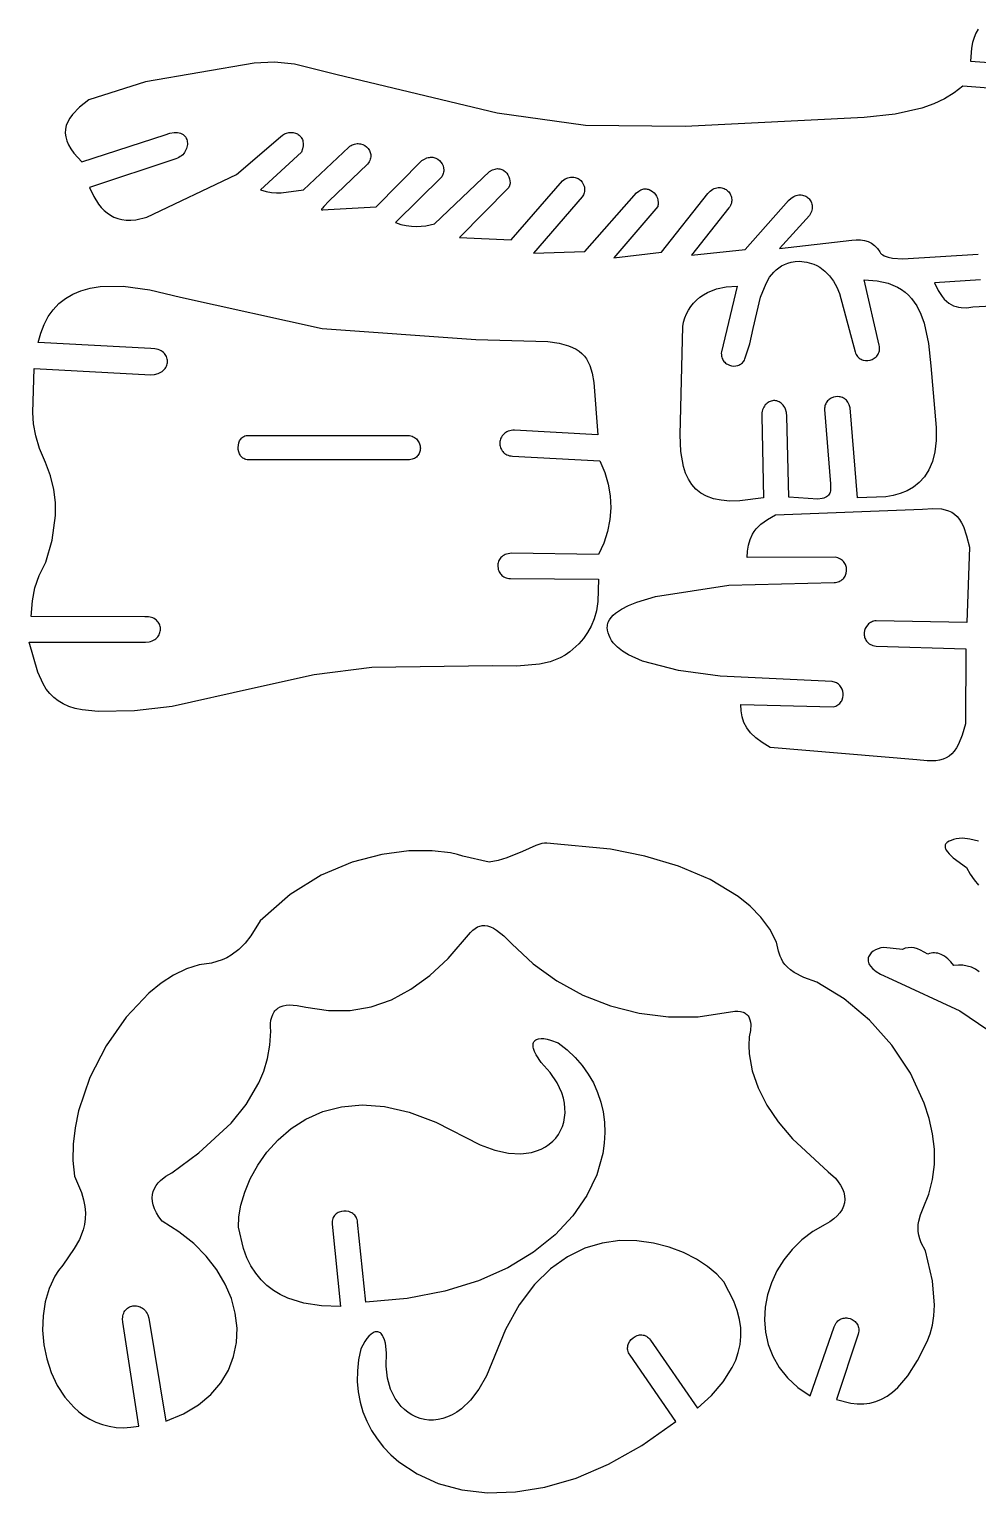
# Model space of a CAD drawing. Extents: x 5 to 541, y 7 to 207.
# Drawn here: x 5.4 to 128.4, y 14.9 to 204.8 of the extents above; entities that cross this region are included whole.
import ezdxf

# ---------------------------------------------------------------- set-up
doc = ezdxf.new("R2010")
doc.units = 0
doc.layers.add('DEFAULT', color=7, linetype='CONTINUOUS')

msp = doc.modelspace()

# ---------------------------------------------------------------- linework, layer by layer
at = {"layer": 'DEFAULT', "color": 0}
for points in [[(128.484674, 204.777363), (128.189916, 204.269724), (127.945354, 203.691091), (127.752845, 203.039268), (127.614245, 202.312061), (127.506201, 200.622711), (137.694705, 199.885194)], [(137.068207, 196.584605), (126.512814, 197.398005), (125.383826, 196.518578), (124.117983, 195.754995), (122.716014, 195.102164), (121.178648, 194.554993), (117.700643, 193.75727), (113.6898, 193.321093), (90.499212, 192.149483), (77.548502, 192.277707), (66.120151, 193.885048), (45.370115, 198.863585), (39.813347, 200.258047), (37.221688, 200.51543), (34.572187, 200.37619), (20.511854, 197.948334), (13.129895, 195.619088), (11.917838, 194.671508), (11.007136, 193.725239), (10.66685, 193.249901), (10.404371, 192.771654), (10.220523, 192.289422), (10.116128, 191.802125), (10.092008, 191.308685), (10.148987, 190.808024), (10.287888, 190.299063), (10.509533, 189.780724), (10.814745, 189.251929), (11.204347, 188.711598), (12.240013, 187.592017), (23.042915, 191.097711), (23.657324, 191.290854), (24.194853, 191.377245), (24.435233, 191.384087), (24.656927, 191.368656), (24.860114, 191.332421), (25.04497, 191.276855), (25.211675, 191.203429), (25.360406, 191.113614), (25.491341, 191.008881), (25.604658, 190.890701), (25.700535, 190.760547), (25.77915, 190.619888), (25.840681, 190.470197), (25.885305, 190.312945), (25.913202, 190.149602), (25.924549, 189.981641), (25.919524, 189.810531), (25.898304, 189.637746), (25.861069, 189.464755), (25.807995, 189.293031), (25.655045, 188.959265), (25.555525, 188.800167), (25.440878, 188.64822), (25.311283, 188.504895), (25.166918, 188.371664), (25.00796, 188.249998), (24.834588, 188.141368), (24.64698, 188.047245), (24.445313, 187.969102), (13.247088, 184.23001), (13.247088, 184.23001), (13.783012, 183.091322), (14.401946, 182.102031), (14.746926, 181.669383), (15.117922, 181.281252), (15.516686, 180.940028), (15.944973, 180.648098), (16.404538, 180.407854), (16.897133, 180.221683), (17.424514, 180.091976), (17.988434, 180.021121), (18.590648, 180.011507), (19.232909, 180.065524), (20.644591, 180.374008), (32.273416, 185.920592), (38.012405, 190.814889), (38.251255, 191.029783), (38.51382, 191.194832), (38.793003, 191.311031), (39.081704, 191.379377), (39.372824, 191.400867), (39.659264, 191.376496), (39.933924, 191.307262), (40.189706, 191.194161), (40.308298, 191.121471), (40.419509, 191.038189), (40.522451, 190.944438), (40.616235, 190.840342), (40.699976, 190.726028), (40.772785, 190.601618), (40.833776, 190.467238), (40.88206, 190.323012), (40.91675, 190.169065), (40.936959, 190.005522), (40.9418, 189.832506), (40.930385, 189.650142), (40.855237, 189.257871), (40.704417, 188.829703), (35.422805, 183.933112), (36.137454, 183.726339), (36.810942, 183.601409), (37.461029, 183.546865), (38.105477, 183.551252), (40.982089, 183.928985), (46.840387, 189.475286), (46.991071, 189.593683), (47.144667, 189.693464), (47.300404, 189.775285), (47.457512, 189.839802), (47.615219, 189.88767), (47.772754, 189.919544), (47.929345, 189.936081), (48.084222, 189.937935), (48.236613, 189.925763), (48.385748, 189.900219), (48.671161, 189.81164), (48.934294, 189.677442), (49.168976, 189.502869), (49.369038, 189.293166), (49.454159, 189.176779), (49.528311, 189.053577), (49.590724, 188.924213), (49.640625, 188.789345), (49.677245, 188.649628), (49.699812, 188.505716), (49.707554, 188.358266), (49.699701, 188.207933), (49.675481, 188.055372), (49.634123, 187.90124), (49.574857, 187.746191), (49.49691, 187.590882), (49.399512, 187.435967), (49.281891, 187.282102), (44.281513, 182.468591), (43.623948, 181.785227), (43.426439, 181.573791), (43.365279, 181.495811), (43.344695, 181.463152), (43.331002, 181.434484), (43.324371, 181.409635), (43.324972, 181.388433), (43.336154, 181.366796), (43.359236, 181.350251), (43.403112, 181.336645), (43.490011, 181.32815), (44.188309, 181.378013), (50.410604, 181.74021), (56.340904, 187.729707), (56.667285, 187.940366), (56.989644, 188.081387), (57.148114, 188.127397), (57.304136, 188.157934), (57.45723, 188.173644), (57.606916, 188.175172), (57.752713, 188.163165), (57.89414, 188.138267), (58.030716, 188.101125), (58.161962, 188.052383), (58.406539, 187.922686), (58.624025, 187.754339), (58.810576, 187.552509), (58.962347, 187.32236), (59.075493, 187.069057), (59.14617, 186.797765), (59.170534, 186.513649), (59.164147, 186.368396), (59.144739, 186.221874), (59.11183, 186.074728), (59.064941, 185.927604), (58.927294, 185.636006), (52.918713, 179.694699), (53.626846, 179.463012), (54.314412, 179.309486), (54.980521, 179.224855), (55.62428, 179.199853), (56.841187, 179.291667), (57.958002, 179.510796), (65.113994, 186.32491), (65.477051, 186.524716), (65.650704, 186.593685), (65.818868, 186.643354), (65.981365, 186.674711), (66.138016, 186.68875), (66.288644, 186.686461), (66.433069, 186.668834), (66.571113, 186.636862), (66.702597, 186.591534), (66.827343, 186.533843), (66.945173, 186.464778), (67.159369, 186.296493), (67.343756, 186.094608), (67.496908, 185.867051), (67.617395, 185.62175), (67.703791, 185.366634), (67.754666, 185.109629), (67.768593, 184.858665), (67.744144, 184.62167), (67.717083, 184.510888), (67.679892, 184.406571), (67.632393, 184.30971), (67.574407, 184.221296), (61.207615, 177.746695), (67.905983, 177.471811), (74.575705, 185.124901), (74.921157, 185.354371), (75.260473, 185.506171), (75.426568, 185.554921), (75.589616, 185.586624), (75.749111, 185.602071), (75.904549, 185.602052), (76.055425, 185.587356), (76.201235, 185.558775), (76.341473, 185.517098), (76.475635, 185.463115), (76.603216, 185.397617), (76.723712, 185.321394), (76.941429, 185.139934), (77.124748, 184.925056), (77.269631, 184.683081), (77.372042, 184.420331), (77.406058, 184.28314), (77.427942, 184.143127), (77.437189, 184.00108), (77.433294, 183.857791), (77.415753, 183.714049), (77.38406, 183.570645), (77.337712, 183.428369), (77.276204, 183.28801), (77.19903, 183.15036), (77.105686, 183.016208), (70.820492, 175.737908), (77.488909, 175.953314), (84.180715, 183.547385), (84.45292, 183.77452), (84.590672, 183.862116), (84.728909, 183.933228), (84.867167, 183.988479), (85.004986, 184.028492), (85.141904, 184.053889), (85.277458, 184.065293), (85.411188, 184.063326), (85.54263, 184.048612), (85.671324, 184.021774), (85.796806, 183.983433), (86.036293, 183.874736), (86.257395, 183.727505), (86.456417, 183.546719), (86.629665, 183.337363), (86.773444, 183.104417), (86.884059, 182.852864), (86.957816, 182.587685), (86.991019, 182.313862), (86.979975, 182.036377), (86.956705, 181.897819), (86.920987, 181.760213), (81.25079, 175.102203), (87.420697, 175.867589), (93.405113, 183.446208), (93.740051, 183.775789), (93.91, 183.905099), (94.080625, 184.011971), (94.251194, 184.097315), (94.420975, 184.162045), (94.589234, 184.207072), (94.75524, 184.233306), (94.91826, 184.24166), (95.077561, 184.233046), (95.232411, 184.208374), (95.382078, 184.168557), (95.525828, 184.114506), (95.66293, 184.047132), (95.79265, 183.967348), (95.914257, 183.876065), (96.027018, 183.774194), (96.1302, 183.662647), (96.223071, 183.542336), (96.304899, 183.414171), (96.37495, 183.279066), (96.432492, 183.137931), (96.476794, 182.991678), (96.507122, 182.841218), (96.522743, 182.687464), (96.522926, 182.531326), (96.506938, 182.373717), (96.474046, 182.215548), (96.423518, 182.05773), (96.354621, 181.901175), (96.266623, 181.746795), (96.158791, 181.595501), (91.316598, 175.462494), (98.266991, 176.214087), (103.897783, 182.5619), (104.227505, 182.857751), (104.562514, 183.072106), (104.730208, 183.150443), (104.897071, 183.210471), (105.062387, 183.252879), (105.225439, 183.278354), (105.385508, 183.287587), (105.541878, 183.281264), (105.693831, 183.260074), (105.840651, 183.224706), (105.981619, 183.175849), (106.116019, 183.11419), (106.243133, 183.040418), (106.362244, 182.955221), (106.472635, 182.859288), (106.573588, 182.753308), (106.664387, 182.637969), (106.744313, 182.513958), (106.81265, 182.381966), (106.86868, 182.242679), (106.911686, 182.096787), (106.940951, 181.944978), (106.955757, 181.78794), (106.955388, 181.626362), (106.939125, 181.460933), (106.906252, 181.29234), (106.856051, 181.121272), (106.787806, 180.948417), (106.59431, 180.600103), (102.708498, 176.309408), (112.091611, 177.416284), (112.680624, 177.46571), (113.231531, 177.452452), (113.744089, 177.373518), (114.218059, 177.225916), (114.653197, 177.006655), (115.049263, 176.712743), (115.406015, 176.34119), (115.723211, 175.889003), (115.762609, 175.813374), (115.81233, 175.741125), (115.871981, 175.67224), (115.941171, 175.606701), (116.106593, 175.485599), (116.305453, 175.377687), (116.79092, 175.200903), (117.372434, 175.07529), (118.723056, 174.973348), (128.496589, 175.591893)], [(128.801213, 172.245302), (122.828403, 171.880706), (123.300497, 170.876846), (123.814626, 170.083117), (124.087466, 169.759511), (124.370828, 169.48179), (124.664717, 169.247737), (124.969138, 169.055137), (125.284095, 168.901774), (125.609593, 168.78543), (125.945636, 168.703892), (126.292229, 168.654941), (127.017082, 168.645941), (127.78419, 168.740702), (139.436087, 169.346492)], [(128.527057, 99.436148), (127.417108, 99.690374), (126.4472, 99.792104), (126.018551, 99.783339), (125.629458, 99.733517), (125.281439, 99.641661), (124.976008, 99.506793), (124.718425, 99.406794), (124.511964, 99.290999), (124.427904, 99.227179), (124.356625, 99.159411), (124.298127, 99.087695), (124.252409, 99.012031), (124.219472, 98.932419), (124.199316, 98.84886), (124.19194, 98.761354), (124.197346, 98.6699), (124.215532, 98.5745), (124.246499, 98.475152), (124.346776, 98.264618), (124.498177, 98.038299), (124.700703, 97.796197), (125.259129, 97.264648), (126.989487, 96.012212), (127.454611, 95.148703), (127.96384, 94.3882), (128.517171, 93.730713)], [(128.617733, 82.48159), (128.121895, 82.803511), (127.605486, 83.048964), (127.068503, 83.217965), (126.510947, 83.310527), (125.932817, 83.326662), (125.334113, 83.266386), (124.934642, 83.763436), (124.527852, 84.172249), (124.113727, 84.492816), (123.69225, 84.725131), (123.478749, 84.80819), (123.263404, 84.869183), (123.046212, 84.908109), (122.827172, 84.924966), (122.606282, 84.919754), (122.38354, 84.892471), (122.158942, 84.843116), (121.932488, 84.771689), (121.023482, 85.295098), (120.593245, 85.464137), (120.17917, 85.571396), (119.781242, 85.616874), (119.399449, 85.600567), (119.033778, 85.522474), (118.684216, 85.382594), (116.259892, 85.640792), (115.879498, 85.571729), (115.516486, 85.462493), (115.179872, 85.31625), (114.878673, 85.136161), (114.621905, 84.925392), (114.513001, 84.80949), (114.418585, 84.687105), (114.339785, 84.558631), (114.277729, 84.424465), (114.233542, 84.285001), (114.208353, 84.140634), (114.203287, 83.991762), (114.219473, 83.838778), (114.258037, 83.682078), (114.320107, 83.522059), (114.406808, 83.359115), (114.519269, 83.193641), (114.825978, 82.856688), (115.249248, 82.514364), (115.798097, 82.169831), (117.308595, 81.486798), (126.104244, 77.403167), (133.48056, 72.365283)]]:
    msp.add_lwpolyline(points, dxfattribs=at)
for points in [[(90.167107, 166.202501), (90.284518, 166.774703), (90.450652, 167.323179), (90.664296, 167.846012), (90.924235, 168.341285), (91.229254, 168.80708), (91.578139, 169.241482), (91.969674, 169.642573), (92.402647, 170.008435), (92.875841, 170.337153), (93.388043, 170.626808), (94.524611, 171.081266), (95.802635, 171.356471), (97.212397, 171.437088), (95.177116, 162.917611), (95.168083, 162.725539), (95.17575, 162.543681), (95.199129, 162.372101), (95.237236, 162.210861), (95.289086, 162.060027), (95.353692, 161.91966), (95.430069, 161.789826), (95.517232, 161.670587), (95.614195, 161.562007), (95.719973, 161.46415), (95.83358, 161.37708), (95.954031, 161.300859), (96.211521, 161.181222), (96.484559, 161.105749), (96.765262, 161.074947), (97.045745, 161.089326), (97.318123, 161.149395), (97.44881, 161.196722), (97.574514, 161.255662), (97.69425, 161.326279), (97.807032, 161.408637), (97.911876, 161.502799), (98.007794, 161.608828), (98.093803, 161.726789), (98.168916, 161.856744), (98.232148, 161.998758), (98.282513, 162.152894), (98.85425, 163.953671), (99.307291, 165.952282), (100.266385, 170.01206), (100.976988, 171.807754), (101.434799, 172.58898), (101.977995, 173.270336), (102.285607, 173.568377), (102.61936, 173.835229), (102.980851, 174.068818), (103.371679, 174.267069), (103.793442, 174.427908), (104.247737, 174.549262), (104.736162, 174.629056), (105.260316, 174.665217), (106.270303, 174.547314), (107.158669, 174.289191), (107.560419, 174.111425), (107.935573, 173.903257), (108.611172, 173.401921), (109.195624, 172.797592), (109.699086, 172.102679), (110.131715, 171.32959), (110.503669, 170.490735), (112.513886, 162.901383), (112.57277, 162.734024), (112.645201, 162.581074), (112.730072, 162.44235), (112.826281, 162.317671), (112.932721, 162.206854), (113.048288, 162.109716), (113.171878, 162.026075), (113.302384, 161.955749), (113.438703, 161.898553), (113.57973, 161.854307), (113.871486, 161.803933), (114.168814, 161.803164), (114.462875, 161.850542), (114.74483, 161.944606), (115.005841, 162.083895), (115.12573, 162.170043), (115.237068, 162.26695), (115.338751, 162.374433), (115.429674, 162.492309), (115.508731, 162.620398), (115.574818, 162.758514), (115.626831, 162.906477), (115.663663, 163.064104), (115.684211, 163.231211), (115.687369, 163.407618), (115.672033, 163.59314), (115.637098, 163.787596), (113.717705, 172.250312), (115.37631, 172.1309), (116.799048, 171.815226), (117.428066, 171.588392), (118.005439, 171.318016), (118.533605, 171.005937), (119.015006, 170.653996), (119.452081, 170.264035), (119.847271, 169.837894), (120.521757, 168.884437), (121.057986, 167.808351), (121.475479, 166.624363), (122.032348, 163.991589), (122.348542, 161.10393), (123.053604, 153.114793), (123.04398, 151.427148), (122.87042, 149.957484), (122.548605, 148.691002), (122.094216, 147.612907), (121.522932, 146.7084), (120.850435, 145.962685), (120.092404, 145.360963), (119.26452, 144.888439), (118.382464, 144.530314), (117.461916, 144.271791), (116.518556, 144.098074), (112.83061, 143.955311), (111.874688, 155.646014), (111.760185, 156.044668), (111.683246, 156.21824), (111.594568, 156.375116), (111.495192, 156.515652), (111.386157, 156.640203), (111.268501, 156.749125), (111.143266, 156.842773), (111.011491, 156.921503), (110.874215, 156.985671), (110.732477, 157.035631), (110.587319, 157.07174), (110.439778, 157.094354), (110.290896, 157.103827), (109.993263, 157.084774), (109.702737, 157.017427), (109.427635, 156.90463), (109.176274, 156.749228), (109.062096, 156.656438), (108.956972, 156.554064), (108.861942, 156.442461), (108.778046, 156.321984), (108.706323, 156.192989), (108.647812, 156.055832), (108.603554, 155.910868), (108.574588, 155.758452), (108.561954, 155.598941), (108.566691, 155.432689), (109.35021, 145.787392), (109.346368, 145.024157), (109.321942, 144.860612), (109.283978, 144.70797), (109.230402, 144.566228), (109.159137, 144.435385), (109.068109, 144.315439), (108.955242, 144.206388), (108.81846, 144.108231), (108.655689, 144.020966), (108.464852, 143.944591), (108.243875, 143.879105), (107.703197, 143.780792), (103.909001, 144.042483), (103.685799, 154.550604), (103.611363, 155.0586), (103.478355, 155.49052), (103.392646, 155.678515), (103.295605, 155.848168), (103.188335, 155.999704), (103.07194, 156.13335), (102.947524, 156.24933), (102.816189, 156.347871), (102.67904, 156.429198), (102.53718, 156.493536), (102.391712, 156.541111), (102.24374, 156.572149), (102.094368, 156.586876), (101.9447, 156.585517), (101.795838, 156.568297), (101.648886, 156.535443), (101.504948, 156.48718), (101.365127, 156.423734), (101.230527, 156.345329), (101.102252, 156.252193), (100.981404, 156.14455), (100.869088, 156.022626), (100.766407, 155.886647), (100.674464, 155.736838), (100.594364, 155.573426), (100.527209, 155.396635), (100.474103, 155.206691), (100.43615, 155.00382), (100.410116, 154.560199), (100.623405, 143.955311), (97.574076, 143.563378), (96.285489, 143.549133), (95.143195, 143.649904), (94.138874, 143.86109), (93.264206, 144.178093), (92.510871, 144.596313), (91.87055, 145.111151), (91.334923, 145.718009), (90.89567, 146.412285), (90.544471, 147.189382), (90.273007, 148.0447), (89.936005, 149.971602), (89.818104, 152.156195), (90.167107, 166.202501)], [(7.566589, 135.626792), (8.37161, 138.460254), (8.803416, 141.663399), (8.798527, 143.353615), (8.603332, 145.076264), (8.185496, 146.811352), (7.512685, 148.538882), (6.752133, 150.373197), (6.260861, 152.03904), (5.986764, 153.576563), (5.877736, 155.025919), (6.050209, 160.744711), (21.176686, 159.9559), (21.678594, 159.997852), (22.115419, 160.109188), (22.309302, 160.18774), (22.486767, 160.279875), (22.647763, 160.38434), (22.792242, 160.499881), (22.920154, 160.625244), (23.031451, 160.759174), (23.126083, 160.900418), (23.204001, 161.047721), (23.265155, 161.199829), (23.309496, 161.355489), (23.336975, 161.513446), (23.347543, 161.672446), (23.341151, 161.831236), (23.317749, 161.98856), (23.277287, 162.143166), (23.219718, 162.293799), (23.144991, 162.439204), (23.053057, 162.578128), (22.943867, 162.709318), (22.817372, 162.831518), (22.673522, 162.943474), (22.512268, 163.043934), (22.333562, 163.131641), (22.137353, 163.205344), (21.923593, 163.263787), (21.692231, 163.305716), (21.176509, 163.335017), (6.585691, 164.110987), (6.915293, 165.343998), (7.344067, 166.46853), (7.874257, 167.483117), (8.508103, 168.386294), (9.247848, 169.176596), (10.095733, 169.852557), (11.054, 170.412711), (12.124891, 170.855594), (13.310648, 171.179739), (14.613513, 171.383681), (17.579533, 171.425094), (21.040886, 170.968108), (25.015507, 170.001001), (43.415189, 165.953207), (63.342591, 164.531604), (72.651314, 164.27419), (74.142796, 164.037479), (75.360653, 163.704975), (75.876449, 163.498604), (76.335211, 163.26325), (76.74073, 162.997235), (77.096796, 162.69888), (77.407202, 162.366507), (77.675737, 161.998439), (77.906193, 161.592996), (78.102359, 161.148501), (78.40699, 160.13564), (78.619956, 158.946432), (79.161711, 152.157606), (68.352599, 152.745193), (68.129048, 152.737257), (67.919401, 152.711378), (67.723658, 152.668724), (67.541824, 152.610463), (67.373899, 152.537764), (67.219888, 152.451795), (67.079792, 152.353724), (66.953614, 152.244719), (66.841355, 152.125949), (66.74302, 151.998582), (66.658609, 151.863786), (66.588126, 151.72273), (66.531573, 151.576582), (66.488952, 151.42651), (66.460266, 151.273682), (66.445517, 151.119268), (66.444708, 150.964435), (66.457841, 150.810351), (66.484918, 150.658184), (66.525943, 150.509104), (66.580917, 150.364278), (66.649843, 150.224875), (66.732723, 150.092063), (66.829561, 149.96701), (66.940357, 149.850884), (67.065115, 149.744855), (67.203837, 149.650089), (67.356526, 149.567756), (67.523184, 149.499023), (67.703813, 149.44506), (67.898416, 149.407034), (68.106996, 149.386114), (79.407314, 148.758204), (80.048004, 147.267393), (80.500585, 145.754029), (80.764358, 144.225333), (80.838622, 142.688526), (80.722677, 141.150828), (80.415823, 139.619458), (79.91736, 138.101638), (79.226586, 136.604587), (67.939497, 136.772791), (67.511645, 136.721148), (67.321087, 136.671181), (67.14589, 136.606635), (66.985889, 136.52865), (66.840923, 136.438363), (66.710826, 136.336914), (66.595436, 136.225442), (66.494589, 136.105085), (66.408122, 135.976983), (66.33587, 135.842273), (66.27767, 135.702096), (66.23336, 135.557589), (66.202774, 135.409891), (66.185751, 135.260142), (66.182125, 135.109479), (66.214414, 134.809971), (66.250002, 134.663403), (66.298334, 134.520477), (66.359246, 134.382332), (66.432575, 134.250107), (66.518157, 134.12494), (66.615829, 134.007971), (66.725427, 133.900339), (66.846788, 133.803181), (66.979749, 133.717638), (67.124145, 133.644847), (67.279813, 133.585948), (67.446589, 133.542079), (67.624311, 133.514379), (67.812814, 133.503987), (79.226586, 133.424013), (79.163596, 130.514509), (78.965429, 129.314824), (78.668698, 128.257918), (78.282816, 127.323342), (77.817197, 126.490647), (77.281254, 125.739384), (76.684399, 125.049104), (75.513092, 123.993399), (74.901877, 123.57612), (74.273873, 123.225227), (72.968245, 122.700603), (71.597716, 122.375542), (68.667972, 122.148166), (65.496687, 122.191216), (49.831436, 121.94673), (42.372899, 121.019886), (34.383804, 119.21871), (23.951653, 116.905983), (19.061055, 116.345677), (14.371708, 116.258587), (12.269006, 116.463058), (11.367783, 116.656554), (10.557466, 116.91235), (9.831173, 117.231544), (9.182019, 117.615232), (8.603122, 118.06451), (8.087598, 118.580473), (7.628563, 119.164219), (7.219134, 119.816843), (6.52156, 121.33311), (5.418808, 125.240415), (20.482101, 125.243096), (20.947548, 125.294202), (21.156221, 125.34561), (21.348912, 125.412591), (21.525658, 125.493896), (21.686497, 125.588278), (21.831466, 125.694488), (21.960605, 125.811278), (22.073951, 125.937399), (22.171541, 126.071604), (22.253413, 126.212645), (22.319607, 126.359272), (22.370158, 126.510239), (22.405106, 126.664296), (22.424487, 126.820196), (22.428341, 126.97669), (22.416705, 127.132531), (22.389616, 127.286469), (22.347113, 127.437257), (22.289234, 127.583647), (22.216016, 127.72439), (22.127497, 127.858239), (22.023716, 127.983944), (21.90471, 128.100259), (21.770517, 128.205934), (21.621174, 128.299721), (21.456721, 128.380373), (21.277194, 128.446641), (21.082632, 128.497276), (20.873072, 128.531032), (20.409112, 128.542909), (5.653511, 128.570214), (5.825524, 130.588727), (6.158473, 132.302007), (6.71721, 133.913535), (7.566589, 135.626792)], [(33.832694, 152.076609), (54.514186, 152.076609), (54.710523, 152.051978), (54.894193, 152.011878), (55.065197, 151.957373), (55.223533, 151.88953), (55.369203, 151.809414), (55.502206, 151.71809), (55.622542, 151.616626), (55.730211, 151.506086), (55.825213, 151.387536), (55.907548, 151.262043), (55.977216, 151.130672), (56.034217, 150.994489), (56.078551, 150.854559), (56.110218, 150.711949), (56.129219, 150.567724), (56.135552, 150.42295), (56.129219, 150.278692), (56.110218, 150.136018), (56.078551, 149.995992), (56.034217, 149.85968), (55.977216, 149.728149), (55.907548, 149.602463), (55.825213, 149.483689), (55.730211, 149.372893), (55.622542, 149.27114), (55.502206, 149.179496), (55.369203, 149.099027), (55.223533, 149.030798), (55.065197, 148.975876), (54.894193, 148.935327), (54.710523, 148.910216), (54.514186, 148.901609), (33.832694, 148.901609), (33.669287, 148.918529), (33.516819, 148.951898), (33.375251, 149.000603), (33.244543, 149.063528), (33.124656, 149.139561), (33.015549, 149.227587), (32.917183, 149.326492), (32.829518, 149.435162), (32.752515, 149.552484), (32.686134, 149.677344), (32.585077, 149.945219), (32.526032, 150.229877), (32.508679, 150.522406), (32.532703, 150.813895), (32.597783, 151.095431), (32.703605, 151.358104), (32.771693, 151.479582), (32.849848, 151.593002), (32.938029, 151.69725), (33.036197, 151.791212), (33.144311, 151.873775), (33.262332, 151.943825), (33.390221, 152.000247), (33.527937, 152.041927), (33.675442, 152.067753), (33.832694, 152.076609)], [(80.385602, 127.155787), (80.392922, 127.330577), (80.416541, 127.501779), (80.456039, 127.669427), (80.510993, 127.83356), (80.665588, 128.151423), (80.876954, 128.455664), (81.14172, 128.746575), (81.456515, 129.024452), (82.222712, 129.542275), (83.148575, 130.011485), (84.207137, 130.434434), (86.614491, 131.150958), (96.158403, 132.637001), (109.806387, 132.9696), (109.98538, 132.984528), (110.154725, 133.0146), (110.314255, 133.058871), (110.463801, 133.116396), (110.603195, 133.186229), (110.732268, 133.267425), (110.850852, 133.35904), (110.958779, 133.460127), (111.055881, 133.569742), (111.141988, 133.686939), (111.216933, 133.810774), (111.280548, 133.940301), (111.373111, 134.21265), (111.41833, 134.496426), (111.41486, 134.784067), (111.394444, 134.926974), (111.361351, 135.068012), (111.315412, 135.206235), (111.256459, 135.340698), (111.184323, 135.470457), (111.098835, 135.594566), (110.999829, 135.712079), (110.887134, 135.822052), (110.760583, 135.92354), (110.620007, 136.015596), (110.465238, 136.097277), (110.296108, 136.167637), (109.91409, 136.270612), (98.540817, 136.228702), (98.582496, 137.054866), (98.692092, 137.834089), (98.894901, 138.570643), (99.216219, 139.2688), (99.429223, 139.604814), (99.681341, 139.932832), (100.315563, 140.567012), (101.144181, 141.175612), (102.19249, 141.762903), (121.263516, 142.518694), (122.598329, 142.602743), (123.720711, 142.534543), (124.20974, 142.435717), (124.654663, 142.289668), (125.05848, 142.093343), (125.42419, 141.843689), (125.754795, 141.537653), (126.053294, 141.17218), (126.322689, 140.744218), (126.565979, 140.250713), (126.986247, 139.054859), (127.338102, 137.560191), (127.025506, 127.780697), (115.242693, 128.021503), (115.079258, 128.002283), (114.923407, 127.968081), (114.775432, 127.919856), (114.63563, 127.858563), (114.504294, 127.785161), (114.38172, 127.700607), (114.268203, 127.605859), (114.164036, 127.501874), (113.984935, 127.270023), (113.846776, 127.012713), (113.751915, 126.737604), (113.702712, 126.452357), (113.701524, 126.164629), (113.719673, 126.022229), (113.750709, 125.882082), (113.794929, 125.745144), (113.852626, 125.612374), (113.924095, 125.484728), (114.009632, 125.363165), (114.10953, 125.248642), (114.224085, 125.142115), (114.353591, 125.044543), (114.498343, 124.956883), (114.658636, 124.880093), (114.834765, 124.815129), (115.235708, 124.724513), (126.868414, 124.382001), (126.828797, 114.658387), (126.4104, 113.181055), (125.937011, 112.005291), (125.671863, 111.523206), (125.383568, 111.107764), (125.068994, 110.756048), (124.725007, 110.465142), (124.348474, 110.23213), (123.936264, 110.054096), (123.485242, 109.928122), (122.992276, 109.851293), (121.867979, 109.833404), (120.538311, 109.977096), (101.52059, 111.586292), (100.48235, 112.214615), (99.63646, 112.845654), (98.967204, 113.487725), (98.458867, 114.149139), (98.095733, 114.838211), (97.862087, 115.563253), (97.742213, 116.332578), (97.720397, 117.154501), (109.664888, 116.838589), (110.00731, 116.952748), (110.15834, 117.026577), (110.29616, 117.110454), (110.420954, 117.20354), (110.532904, 117.304997), (110.632194, 117.413985), (110.719006, 117.529667), (110.793523, 117.651204), (110.855929, 117.777757), (110.94514, 118.042556), (110.988102, 118.317357), (110.986279, 118.595449), (110.941137, 118.870123), (110.854139, 119.134672), (110.726751, 119.382385), (110.560436, 119.606554), (110.46314, 119.707713), (110.35666, 119.800469), (110.241182, 119.883985), (110.116887, 119.957422), (109.983959, 120.019941), (109.842581, 120.070703), (109.692936, 120.10887), (109.535207, 120.133604), (95.031489, 120.825789), (89.606839, 121.555945), (84.964936, 122.779274), (83.121595, 123.611061), (82.351541, 124.088142), (81.694837, 124.60836), (81.160688, 125.173475), (80.942447, 125.473418), (80.758296, 125.785244), (80.609386, 126.109175), (80.496866, 126.445429), (80.421888, 126.794226), (80.385602, 127.155787)], [(11.263383, 55.947698), (12.175968, 53.845721), (12.451911, 52.897606), (12.620403, 52.011484), (12.69103, 51.182412), (12.673378, 50.40545), (12.577033, 49.675655), (12.411582, 48.988085), (11.911706, 47.719854), (11.25044, 46.561222), (9.750496, 44.414616), (9.220005, 43.718216), (8.751472, 42.975487), (7.997161, 41.370688), (7.48132, 39.639506), (7.19771, 37.821233), (7.140087, 35.955157), (7.302211, 34.080567), (7.67784, 32.236753), (8.260733, 30.463005), (9.044647, 28.798611), (10.023343, 27.282862), (11.190578, 25.955046), (11.842947, 25.373891), (12.54011, 24.854453), (13.281287, 24.401644), (14.065699, 24.020373), (14.892564, 23.715553), (15.761102, 23.492094), (16.670534, 23.354908), (17.620079, 23.308906), (18.608957, 23.358999), (19.636387, 23.510099), (17.561913, 37.013903), (17.524357, 37.448237), (17.534272, 37.648374), (17.561816, 37.836874), (17.605866, 38.013528), (17.6653, 38.178122), (17.738992, 38.330445), (17.82582, 38.470287), (17.92466, 38.597434), (18.034388, 38.711675), (18.153881, 38.812799), (18.282015, 38.900595), (18.417666, 38.974849), (18.559712, 39.035352), (18.707028, 39.081891), (18.85849, 39.114254), (19.012976, 39.13223), (19.169361, 39.135607), (19.326523, 39.124174), (19.483337, 39.097719), (19.638679, 39.05603), (19.791427, 38.998896), (19.940456, 38.926104), (20.084644, 38.837444), (20.222866, 38.732704), (20.353998, 38.611672), (20.476918, 38.474137), (20.590502, 38.319886), (20.693625, 38.148709), (20.785165, 37.960393), (20.929, 37.531499), (23.149313, 24.156599), (25.410613, 25.110707), (27.346182, 26.276261), (28.960342, 27.627031), (30.257417, 29.136788), (31.24173, 30.779301), (31.917605, 32.528343), (32.289365, 34.357682), (32.361333, 36.24109), (32.137833, 38.152338), (31.623189, 40.065195), (30.821724, 41.953432), (29.737761, 43.790819), (28.375623, 45.551128), (26.739634, 47.208128), (24.834118, 48.735591), (22.663397, 50.107286), (22.235263, 50.662462), (21.897905, 51.198086), (21.646353, 51.713718), (21.475637, 52.208919), (21.380786, 52.683249), (21.356831, 53.136268), (21.398801, 53.567538), (21.501726, 53.976618), (21.660636, 54.36307), (21.870561, 54.726453), (22.126531, 55.066328), (22.423575, 55.382255), (23.121007, 55.94051), (23.923096, 56.397701), (27.404484, 58.970656), (31.610622, 62.828536), (33.560718, 65.267738), (35.182296, 68.062269), (35.816796, 69.596335), (36.305454, 71.223496), (36.627032, 72.945172), (36.760291, 74.762783), (36.716508, 75.284279), (36.718471, 75.763687), (36.765724, 76.200662), (36.857813, 76.594853), (36.994283, 76.945913), (37.174679, 77.253494), (37.281208, 77.390871), (37.398547, 77.517247), (37.52664, 77.632579), (37.665431, 77.736823), (37.974876, 77.911876), (38.326428, 78.042055), (38.719632, 78.127014), (39.154033, 78.166403), (39.629176, 78.159875), (40.144606, 78.107081), (41.294509, 77.861301), (44.209482, 77.439526), (47.026494, 77.464528), (49.748366, 77.934095), (52.377922, 78.846016), (54.917982, 80.198079), (57.371369, 81.988073), (59.740904, 84.213787), (62.636854, 87.579367), (62.936021, 87.864154), (63.236165, 88.099696), (63.540294, 88.283256), (63.851419, 88.412094), (64.010545, 88.455138), (64.172548, 88.483475), (64.337805, 88.496762), (64.506692, 88.494658), (64.856859, 88.442908), (65.226059, 88.325484), (65.617302, 88.139651), (66.033597, 87.882669), (66.953382, 87.14431), (68.009488, 86.088502), (70.756056, 83.502151), (73.841252, 81.279526), (77.20245, 79.449669), (80.777022, 78.041624), (84.502342, 77.084433), (88.315781, 76.607139), (92.154712, 76.638786), (96.917805, 77.353552), (97.32141, 77.356916), (97.676128, 77.316368), (97.983818, 77.233575), (98.120608, 77.176858), (98.246338, 77.110205), (98.36124, 77.033825), (98.465546, 76.947927), (98.559488, 76.852717), (98.643299, 76.748406), (98.717211, 76.635202), (98.781456, 76.513312), (98.881874, 76.244313), (98.946411, 75.943075), (98.976925, 75.611266), (98.943317, 74.862609), (98.795911, 74.011684), (98.748479, 72.91446), (98.798553, 71.813485), (99.186242, 69.60402), (99.949026, 67.390756), (101.07695, 65.181164), (102.560063, 62.982713), (104.388411, 60.802872), (109.041001, 56.528899), (109.960505, 55.676772), (110.329232, 55.232666), (110.63464, 54.780177), (110.874751, 54.322038), (111.047587, 53.860983), (111.151172, 53.399746), (111.183526, 52.941062), (111.142674, 52.487662), (111.026638, 52.042282), (110.833439, 51.607656), (110.561102, 51.186516), (110.207647, 50.781597), (109.771099, 50.395632), (109.249479, 50.031356), (108.640809, 49.691502), (107.039176, 48.761642), (105.603885, 47.670488), (104.341578, 46.439435), (103.258896, 45.089874), (102.36248, 43.643198), (101.658971, 42.1208), (101.155011, 40.544072), (100.85724, 38.934408), (100.772299, 37.313199), (100.906829, 35.701839), (101.267473, 34.12172), (101.86087, 32.594236), (102.693662, 31.140778), (103.772489, 29.782739), (105.103994, 28.541513), (106.694817, 27.438491), (109.792594, 36.402504), (109.870982, 36.591205), (109.961283, 36.761576), (110.062427, 36.914043), (110.173343, 37.049031), (110.292964, 37.166966), (110.420218, 37.268274), (110.554037, 37.353379), (110.693351, 37.422708), (110.83709, 37.476687), (110.984184, 37.515739), (111.133565, 37.540293), (111.284162, 37.550771), (111.434906, 37.547601), (111.584728, 37.531208), (111.877324, 37.460455), (112.153395, 37.341915), (112.404384, 37.178993), (112.517798, 37.081953), (112.621733, 36.975095), (112.715119, 36.858843), (112.796887, 36.733623), (112.865967, 36.599861), (112.921288, 36.457982), (112.961783, 36.308413), (112.986381, 36.151578), (112.994012, 35.987903), (112.983607, 35.817813), (112.954097, 35.641735), (112.904411, 35.460093), (110.127203, 26.948694), (111.949032, 26.492128), (112.807456, 26.401636), (113.633832, 26.405487), (114.430367, 26.505546), (115.199267, 26.703674), (115.942741, 27.001735), (116.662997, 27.401591), (117.362242, 27.905105), (118.042684, 28.514141), (119.35599, 30.056226), (120.620575, 32.04275), (121.854101, 34.488614), (122.249252, 35.49686), (122.549315, 36.609657), (122.741891, 37.840646), (122.814578, 39.203467), (122.550681, 42.379169), (121.658415, 46.245886), (121.090196, 47.311359), (120.906093, 47.811732), (120.781838, 48.293971), (120.712314, 48.760659), (120.692404, 49.214378), (120.71699, 49.65771), (120.780956, 50.093236), (121.006557, 50.951202), (121.32827, 51.808932), (122.096283, 53.606312), (122.578553, 55.505449), (122.809085, 57.453644), (122.802068, 59.435253), (122.571689, 61.434632), (122.132136, 63.436138), (121.497597, 65.424128), (119.700313, 69.296981), (117.29334, 72.928044), (114.390181, 76.192166), (111.104338, 78.964198), (107.549315, 81.118992), (105.87263, 81.733266), (104.631108, 82.394178), (104.151304, 82.73651), (103.753616, 83.083764), (103.429151, 83.433696), (103.169019, 83.784061), (102.964327, 84.132612), (102.806184, 84.477105), (102.593978, 85.144932), (102.336918, 86.333083), (101.443784, 88.015047), (100.299515, 89.558318), (98.930254, 90.9675), (97.362146, 92.247198), (93.733962, 94.436558), (89.624115, 96.163229), (85.241755, 97.464046), (80.796034, 98.375841), (72.551114, 99.179697), (72.226527, 99.163359), (71.880142, 99.101427), (71.124161, 98.863865), (69.374656, 98.095491), (67.337572, 97.243824), (66.222118, 96.902146), (65.047883, 96.678115), (61.664109, 97.466185), (60.969209, 97.702523), (60.058081, 97.91201), (57.664136, 98.186436), (54.636265, 98.161463), (51.128458, 97.70909), (47.294707, 96.701318), (43.289, 95.010144), (39.265329, 92.50757), (35.377684, 89.065594), (34.134504, 87.1254), (33.411013, 86.202559), (32.575809, 85.354835), (31.59606, 84.614936), (31.04172, 84.295643), (30.438932, 84.015573), (29.071593, 83.589455), (27.46121, 83.369291), (25.791868, 82.838144), (24.136279, 82.034009), (22.510265, 80.981592), (20.929651, 79.705598), (17.967918, 76.581705), (15.377672, 72.859979), (13.285503, 68.738068), (11.818005, 64.413618), (11.358067, 62.237207), (11.101768, 60.084279), (11.064932, 57.979541), (11.263383, 55.947698)], [(49.046483, 39.580608), (47.985609, 49.972701), (47.966112, 50.155865), (47.928656, 50.326594), (47.874503, 50.484904), (47.804912, 50.630807), (47.721147, 50.764317), (47.624468, 50.885449), (47.516135, 50.994216), (47.397412, 51.090631), (47.269557, 51.174709), (47.133834, 51.246464), (46.843826, 51.353059), (46.537476, 51.410525), (46.224874, 51.418974), (45.91611, 51.378516), (45.621275, 51.289262), (45.482233, 51.226371), (45.350457, 51.151323), (45.227209, 51.06413), (45.113748, 50.964808), (45.011337, 50.853369), (44.921236, 50.729829), (44.844707, 50.5942), (44.783012, 50.446496), (44.737411, 50.286731), (44.709165, 50.11492), (44.699536, 49.931075), (44.709786, 49.735211), (45.800186, 39.054405), (43.33404, 39.140107), (41.03653, 39.487068), (38.939447, 40.135692), (37.976, 40.585754), (37.074581, 41.126384), (36.239164, 41.762631), (35.473723, 42.499547), (34.782231, 43.342181), (34.168663, 44.295586), (33.636992, 45.36481), (33.191192, 46.554906), (32.573101, 49.31791), (32.604327, 50.663166), (32.864491, 52.197863), (33.355933, 53.863936), (34.080991, 55.603317), (35.042004, 57.35794), (36.241309, 59.069738), (37.681247, 60.680645), (39.364155, 62.132594), (41.292373, 63.367517), (43.468238, 64.327349), (45.89409, 64.954023), (48.572266, 65.189472), (51.505107, 64.975629), (54.69495, 64.254428), (58.144134, 62.967802), (63.897308, 60.011542), (65.800921, 59.313848), (67.554984, 58.937004), (69.148645, 58.853413), (69.881932, 58.912963), (70.57105, 59.035478), (71.21464, 59.217508), (71.811346, 59.455603), (72.359812, 59.746313), (72.858681, 60.086189), (73.306596, 60.471781), (73.702201, 60.89964), (74.044139, 61.366315), (74.331054, 61.868358), (74.561589, 62.402318), (74.734387, 62.964746), (74.848093, 63.552193), (74.901348, 64.161208), (74.892796, 64.788342), (74.821082, 65.430145), (74.684848, 66.083168), (74.482738, 66.743961), (73.875462, 68.075059), (72.988401, 69.395841), (71.810704, 70.67871), (71.142015, 71.709583), (70.934177, 72.147256), (70.805517, 72.533413), (70.76967, 72.70725), (70.752165, 72.868301), (70.75252, 73.016595), (70.77025, 73.152164), (70.804872, 73.275039), (70.855902, 73.385249), (70.922856, 73.482827), (71.00525, 73.567802), (71.102601, 73.640204), (71.214425, 73.700066), (71.340238, 73.747418), (71.479556, 73.782289), (71.796773, 73.814716), (72.162206, 73.797592), (72.571984, 73.731163), (73.022237, 73.615675), (74.028688, 73.238501), (75.185084, 72.337178), (76.219407, 71.360188), (77.131369, 70.314128), (77.920678, 69.205593), (78.587045, 68.041179), (79.130179, 66.827482), (79.549791, 65.571097), (79.84559, 64.278621), (80.017286, 62.956648), (80.064589, 61.611775), (79.987208, 60.250598), (79.784854, 58.879712), (79.004064, 56.135196), (77.719899, 53.430995), (75.930036, 50.819873), (73.632155, 48.354597), (70.823934, 46.087934), (67.503051, 44.072648), (63.667186, 42.361507), (59.314017, 41.007276), (54.441223, 40.062721), (49.046483, 39.580608)], [(89.260997, 24.133916), (83.329709, 32.732804), (83.225773, 32.884876), (83.143571, 33.03913), (83.082134, 33.194756), (83.040493, 33.350949), (83.01768, 33.5069), (83.012724, 33.661803), (83.024658, 33.814849), (83.052511, 33.965232), (83.095316, 34.112143), (83.152102, 34.254777), (83.303744, 34.523979), (83.499685, 34.76638), (83.732171, 34.975521), (83.993451, 35.144942), (84.275772, 35.268184), (84.4224, 35.31047), (84.571381, 35.338789), (84.721746, 35.352333), (84.872526, 35.350297), (85.022752, 35.331871), (85.171454, 35.29625), (85.317664, 35.242624), (85.460413, 35.170188), (85.598731, 35.078133), (85.73165, 34.965653), (85.8582, 34.83194), (85.977412, 34.676186), (92.073412, 25.838397), (93.895175, 27.502855), (95.41915, 29.256842), (96.594937, 31.1105), (97.03651, 32.077875), (97.372135, 33.073971), (97.595512, 34.100055), (97.700341, 35.157395), (97.680321, 36.247259), (97.529154, 37.370915), (97.240538, 38.529629), (96.808173, 39.724671), (95.486996, 42.228805), (94.590854, 43.232615), (93.397588, 44.232181), (91.943071, 45.181782), (90.263178, 46.035699), (88.393783, 46.748212), (86.370761, 47.273602), (84.229986, 47.566149), (82.007332, 47.580133), (79.738674, 47.269835), (77.459886, 46.589535), (75.206843, 45.493513), (73.015419, 43.93605), (70.921488, 41.871425), (68.960925, 39.253921), (67.169604, 36.037815), (64.707097, 30.056639), (63.710419, 28.291084), (62.619524, 26.866753), (61.460568, 25.769677), (60.863742, 25.339494), (60.25971, 24.985886), (59.651742, 24.707105), (59.043107, 24.501407), (58.437076, 24.367044), (57.836918, 24.30227), (57.245902, 24.30534), (56.667299, 24.374506), (56.104377, 24.508022), (55.560408, 24.704142), (55.038659, 24.96112), (54.542402, 25.27721), (54.074906, 25.650664), (53.639441, 26.079736), (53.239275, 26.562681), (52.87768, 27.097752), (52.557924, 27.683203), (52.283278, 28.317287), (51.882392, 29.724369), (51.70118, 31.305028), (51.7658, 33.045294), (51.60636, 34.263664), (51.480765, 34.73162), (51.328301, 35.109017), (51.242864, 35.264599), (51.151756, 35.398553), (51.055324, 35.511215), (50.953917, 35.602923), (50.847883, 35.674014), (50.737571, 35.724825), (50.623329, 35.755692), (50.505506, 35.766953), (50.384449, 35.758944), (50.260507, 35.732004), (50.134029, 35.686468), (50.005363, 35.622674), (49.742861, 35.441661), (49.475786, 35.191659), (49.206928, 34.875365), (48.939072, 34.495475), (48.417515, 33.555693), (48.121687, 32.119685), (47.967852, 30.705235), (47.951956, 29.317553), (48.069941, 27.961849), (48.317752, 26.643331), (48.691331, 25.367208), (49.186624, 24.13869), (49.799572, 22.962986), (50.526121, 21.845304), (51.362215, 20.790855), (52.303795, 19.804846), (53.346808, 18.892488), (55.720901, 17.309558), (58.452045, 16.083739), (61.50779, 15.256703), (64.855685, 14.870123), (68.463279, 14.965672), (72.298124, 15.585024), (76.327768, 16.769852), (80.519762, 18.561827), (84.841655, 21.002624), (89.260997, 24.133916)]]:
    msp.add_lwpolyline(points, close=True, dxfattribs=at)

doc.saveas('drawing.dxf')
